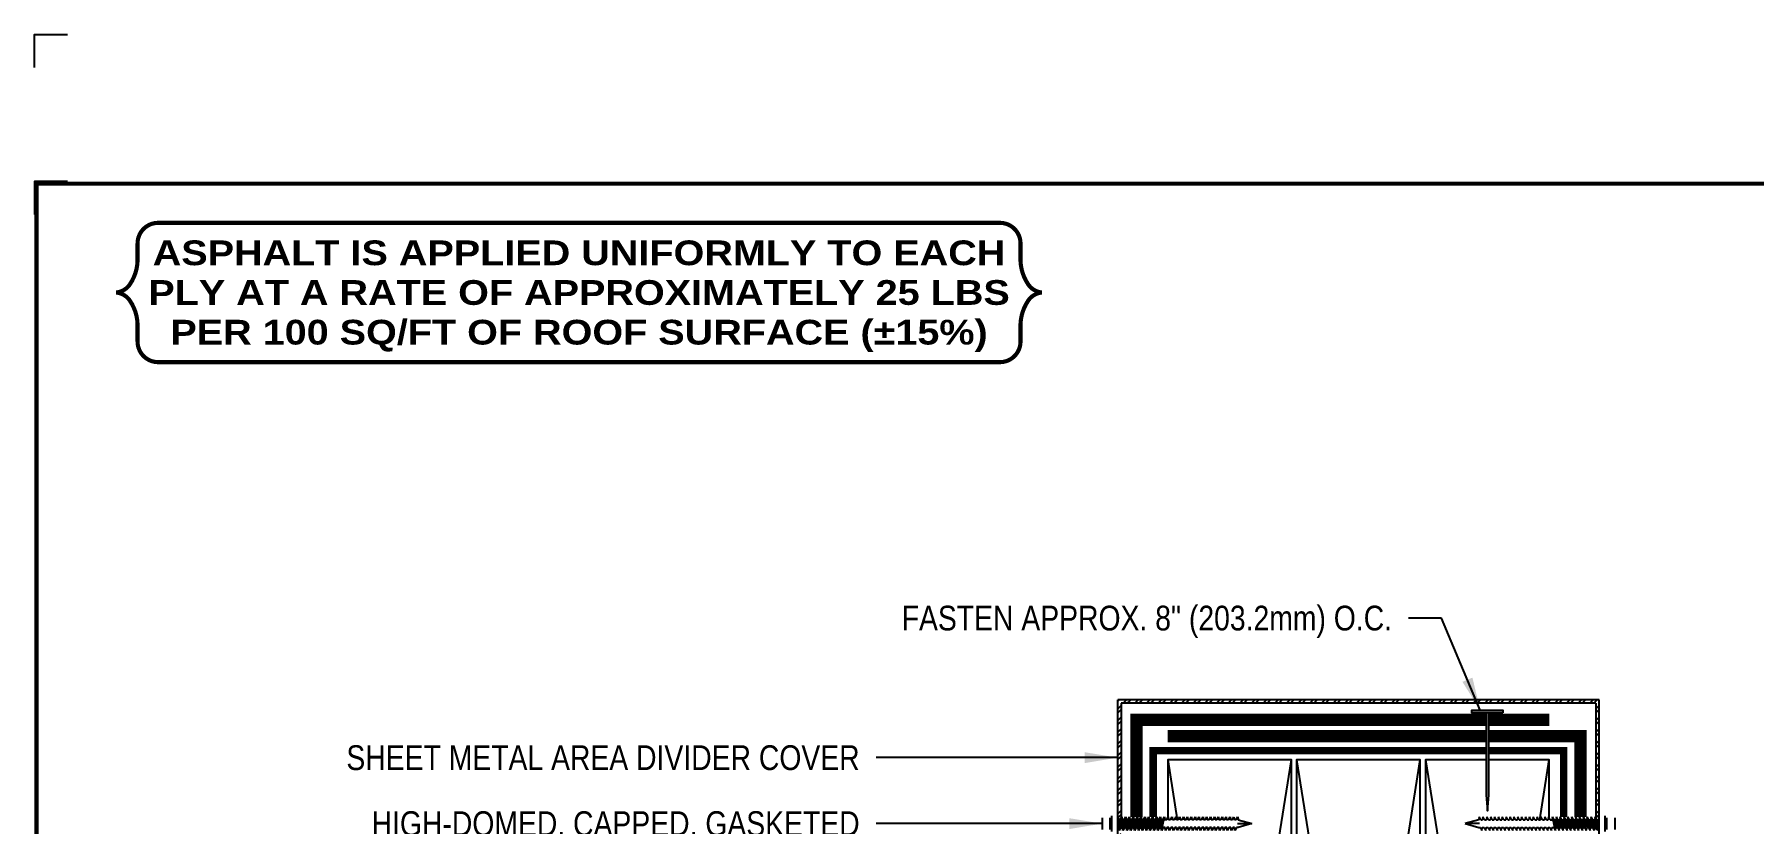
# Model space of a CAD drawing. Header units: inches. Extents: x -556 to -536, y -151 to -134.3.
# Drawn here: x -556 to -542.97, y -140.26 to -134.28 of the extents above; entities that cross this region are included whole.
import ezdxf
from ezdxf.enums import TextEntityAlignment as Align

# ---------------------------------------------------------------- set-up
doc = ezdxf.new("R2010")
doc.units = ezdxf.units.IN
doc.header["$MEASUREMENT"] = 0
doc.layers.get('0').update_dxf_attribs({"linetype": 'CONTINUOUS'})
doc.layers.get('DEFPOINTS').update_dxf_attribs({"linetype": 'CONTINUOUS'})
for name, color, linetype in [('FSBP-ACCESSORY-FIRESTONE', 7, 'CONTINUOUS'), ('FSBP-ACCESSORY-OTHER', 7, 'CONTINUOUS'), ('FSBP-ANNO-LABEL', 7, 'CONTINUOUS'), ('FSBP-ANNO-NOTE', 7, 'CONTINUOUS'), ('FSBP-MEMBRANE', 7, 'CONTINUOUS'), ('FSBP-TTLB-BORDER', 7, 'CONTINUOUS'), ('FSBP-TTLB-TEXT', 7, 'CONTINUOUS'), ('FSBP-WOOD', 7, 'CONTINUOUS')]:
    doc.layers.add(name, color=color, linetype=linetype)
doc.styles.add('ARIAL', font='ARIAL.TTF')
doc.styles.add('ARIAL_BOLD', font='ariblk.TTF')
doc.styles.add('ARIAL_NAR', font='ARIALN.TTF')
doc.dimstyles.new('FSBP-LEADER', dxfattribs={"dimtxt": 0.1875, "dimasz": 0.25, "dimexe": 0.0625, "dimexo": 0.125, "dimgap": 0.125, "dimtad": 0, "dimtih": 1, "dimtoh": 1, "dimdec": 4, "dimzin": 0, "dimdsep": 46, "dimlunit": 4, "dimtxsty": 'ARIAL_NAR', "dimcen": 0.09375, "dimclrd": 256, "dimclre": 256, "dimclrt": 256, "dimadec": 0, "dimazin": 0, "dimtfac": 1, "dimtdec": 4, "dimtofl": 0, "dimtmove": 0, "dimatfit": 3, "dimfxl": 0, "dimtolj": 1, "dimtzin": 0, "dimlwd": -1, "dimlwe": -1, "dimarcsym": 0})

# ---------------------------------------------------------------- blocks, each defined once
blk = doc.blocks.new('FSBP_AG_FASTENER_2')
at = {"layer": 'FSBP-ACCESSORY-FIRESTONE'}
for p, q in [((0.1640625, 0.046875), (0, 0)), ((0, 0), (0.1640625, -0.046875)), ((0.1683085583788397, 0.08203125), (0.1640625, 0.046875)), ((0.1875, 0.046875), (0.1683085583788397, 0.08203125)), ((0.1875, 0.046875), (0.2109375, 0.046875)), ((0.2151835583788397, 0.08203125), (0.2109375, 0.046875)), ((0.234375, 0.046875), (0.2151835583788397, 0.08203125)), ((0.234375, 0.046875), (0.2578125, 0.046875)), ((0.2620585583788397, 0.08203125), (0.2578125, 0.046875)), ((0.28125, 0.046875), (0.2620585583788397, 0.08203125)), ((0.28125, 0.046875), (0.3046875, 0.046875)), ((0.3089335583788397, 0.08203125), (0.3046875, 0.046875)), ((0.328125, 0.046875), (0.3089335583788397, 0.08203125)), ((0.328125, 0.046875), (0.3515625, 0.046875)), ((0.3558085583788397, 0.08203125), (0.3515625, 0.046875)), ((0.375, 0.046875), (0.3558085583788397, 0.08203125)), ((0.375, 0.046875), (0.3984375, 0.046875)), ((0.4026835583788397, 0.08203125), (0.3984375, 0.046875)), ((0.421875, 0.046875), (0.4026835583788397, 0.08203125)), ((0.421875, 0.046875), (0.4453125, 0.046875)), ((0.4495585583788397, 0.08203125), (0.4453125, 0.046875)), ((0.46875, 0.046875), (0.4495585583788397, 0.08203125)), ((0.46875, 0.046875), (0.4921875, 0.046875)), ((0.4964335583788397, 0.08203125), (0.4921875, 0.046875)), ((0.515625, 0.046875), (0.4964335583788397, 0.08203125)), ((0.515625, 0.046875), (0.5390625, 0.046875)), ((0.5433085583788397, 0.08203125), (0.5390625, 0.046875)), ((0.5625, 0.046875), (0.5433085583788397, 0.08203125)), ((0.5625, 0.046875), (0.5859375, 0.046875)), ((0.5901835583788397, 0.08203125), (0.5859375, 0.046875)), ((0.609375, 0.046875), (0.5901835583788397, 0.08203125)), ((0.609375, 0.046875), (0.6328125, 0.046875)), ((0.6370585583788397, 0.08203125), (0.6328125, 0.046875)), ((0.65625, 0.046875), (0.6370585583788397, 0.08203125)), ((0.65625, 0.046875), (0.6796875, 0.046875)), ((0.6839335583788397, 0.08203125), (0.6796875, 0.046875)), ((0.703125, 0.046875), (0.6839335583788397, 0.08203125)), ((0.703125, 0.046875), (0.7265625, 0.046875)), ((0.7308085583788397, 0.08203125), (0.7265625, 0.046875)), ((0.75, 0.046875), (0.7308085583788397, 0.08203125)), ((0.75, 0.046875), (0.7734375, 0.046875)), ((0.7776835583788397, 0.08203125), (0.7734375, 0.046875)), ((0.796875, 0.046875), (0.7776835583788397, 0.08203125)), ((0.796875, 0.046875), (0.8203125, 0.046875)), ((0.8245585583788397, 0.08203125), (0.8203125, 0.046875)), ((0.84375, 0.046875), (0.8245585583788397, 0.08203125)), ((0.84375, 0.046875), (0.8671875, 0.046875)), ((0.8714335583788397, 0.08203125), (0.8671875, 0.046875)), ((0.890625, 0.046875), (0.8714335583788397, 0.08203125)), ((0.890625, 0.046875), (0.9140625, 0.046875)), ((0.9183085583788397, 0.08203125), (0.9140625, 0.046875)), ((0.9375, 0.046875), (0.9183085583788397, 0.08203125)), ((0.9375, 0.046875), (0.9609375, 0.046875)), ((0.9651835583788397, 0.08203125), (0.9609375, 0.046875)), ((0.984375, 0.046875), (0.9651835583788397, 0.08203125)), ((0.984375, 0.046875), (1.0078125, 0.046875)), ((1.01205855837884, 0.08203125), (1.0078125, 0.046875)), ((1.03125, 0.046875), (1.01205855837884, 0.08203125)), ((1.03125, 0.046875), (1.0546875, 0.046875)), ((1.05893355837884, 0.08203125), (1.0546875, 0.046875)), ((1.093806119277815, -0.08203125), (1.05893355837884, 0.08203125)), ((1.078125, 0.046875), (1.05893355837884, 0.08203125)), ((1.078125, 0.046875), (1.05893355837884, 0.08203125)), ((1.098052177656541, -0.046875), (1.078125, 0.046875)), ((1.098052177656541, -0.046875), (1.078125, 0.046875)), ((1.078125, 0.046875), (1.1015625, 0.046875)), ((1.078125, 0.046875), (1.1015625, 0.046875)), ((1.10580855837884, 0.08203125), (1.1015625, 0.046875)), ((1.121489677656541, -0.046875), (1.1015625, 0.046875)), ((1.121489677656541, -0.046875), (1.1015625, 0.046875)), ((1.140681119277815, -0.08203125), (1.10580855837884, 0.08203125)), ((1.125, 0.046875), (1.10580855837884, 0.08203125)), ((1.125, 0.046875), (1.10580855837884, 0.08203125)), ((1.144927177656541, -0.046875), (1.125, 0.046875)), ((1.144927177656541, -0.046875), (1.125, 0.046875)), ((1.125, 0.046875), (1.1484375, 0.046875)), ((1.125, 0.046875), (1.1484375, 0.046875)), ((1.15268355837884, 0.08203125), (1.1484375, 0.046875)), ((1.168364677656541, -0.046875), (1.1484375, 0.046875)), ((1.168364677656541, -0.046875), (1.1484375, 0.046875)), ((1.187556119277815, -0.08203125), (1.15268355837884, 0.08203125)), ((1.171875, 0.046875), (1.15268355837884, 0.08203125)), ((1.171875, 0.046875), (1.15268355837884, 0.08203125)), ((1.191802177656541, -0.046875), (1.171875, 0.046875)), ((1.191802177656541, -0.046875), (1.171875, 0.046875)), ((1.171875, 0.046875), (1.1953125, 0.046875)), ((1.171875, 0.046875), (1.1953125, 0.046875)), ((1.19955855837884, 0.08203125), (1.1953125, 0.046875)), ((1.215239677656541, -0.046875), (1.1953125, 0.046875)), ((1.215239677656541, -0.046875), (1.1953125, 0.046875)), ((1.234431119277815, -0.08203125), (1.19955855837884, 0.08203125)), ((1.21875, 0.046875), (1.19955855837884, 0.08203125)), ((1.21875, 0.046875), (1.19955855837884, 0.08203125)), ((1.238677177656541, -0.046875), (1.21875, 0.046875)), ((1.238677177656541, -0.046875), (1.21875, 0.046875)), ((1.21875, 0.046875), (1.2421875, 0.046875)), ((1.21875, 0.046875), (1.2421875, 0.046875)), ((1.24643355837884, 0.08203125), (1.2421875, 0.046875)), ((1.262114677656541, -0.046875), (1.2421875, 0.046875)), ((1.262114677656541, -0.046875), (1.2421875, 0.046875)), ((1.281306119277815, -0.08203125), (1.24643355837884, 0.08203125)), ((1.265625, 0.046875), (1.24643355837884, 0.08203125)), ((1.265625, 0.046875), (1.24643355837884, 0.08203125)), ((1.285552177656541, -0.046875), (1.265625, 0.046875)), ((1.285552177656541, -0.046875), (1.265625, 0.046875)), ((1.265625, 0.046875), (1.2890625, 0.046875)), ((1.265625, 0.046875), (1.2890625, 0.046875)), ((1.29330855837884, 0.08203125), (1.2890625, 0.046875)), ((1.308989677656541, -0.046875), (1.2890625, 0.046875)), ((1.308989677656541, -0.046875), (1.2890625, 0.046875)), ((1.328181119277815, -0.08203125), (1.29330855837884, 0.08203125)), ((1.3125, 0.046875), (1.29330855837884, 0.08203125)), ((1.3125, 0.046875), (1.29330855837884, 0.08203125)), ((1.332427177656541, -0.046875), (1.3125, 0.046875)), ((1.332427177656541, -0.046875), (1.3125, 0.046875)), ((1.3125, 0.046875), (1.3359375, 0.046875)), ((1.3125, 0.046875), (1.3359375, 0.046875)), ((1.34018355837884, 0.08203125), (1.3359375, 0.046875)), ((1.355864677656541, -0.046875), (1.3359375, 0.046875)), ((1.355864677656541, -0.046875), (1.3359375, 0.046875)), ((1.375056119277815, -0.08203125), (1.34018355837884, 0.08203125)), ((1.359375, 0.046875), (1.34018355837884, 0.08203125)), ((1.359375, 0.046875), (1.34018355837884, 0.08203125)), ((1.379302177656541, -0.046875), (1.359375, 0.046875)), ((1.379302177656541, -0.046875), (1.359375, 0.046875)), ((1.359375, 0.046875), (1.3828125, 0.046875)), ((1.359375, 0.046875), (1.3828125, 0.046875)), ((1.38705855837884, 0.08203125), (1.3828125, 0.046875)), ((1.402739677656541, -0.046875), (1.3828125, 0.046875)), ((1.402739677656541, -0.046875), (1.3828125, 0.046875)), ((1.421931119277815, -0.08203125), (1.38705855837884, 0.08203125)), ((1.40625, 0.046875), (1.38705855837884, 0.08203125)), ((1.40625, 0.046875), (1.38705855837884, 0.08203125)), ((1.426177177656541, -0.046875), (1.40625, 0.046875)), ((1.426177177656541, -0.046875), (1.40625, 0.046875)), ((1.40625, 0.046875), (1.4296875, 0.046875)), ((1.40625, 0.046875), (1.4296875, 0.046875)), ((1.43393355837884, 0.08203125), (1.4296875, 0.046875)), ((1.449614677656541, -0.046875), (1.4296875, 0.046875)), ((1.449614677656541, -0.046875), (1.4296875, 0.046875)), ((1.468806119277815, -0.08203125), (1.43393355837884, 0.08203125)), ((1.453125, 0.046875), (1.43393355837884, 0.08203125)), ((1.453125, 0.046875), (1.43393355837884, 0.08203125)), ((1.473052177656541, -0.046875), (1.453125, 0.046875)), ((1.473052177656541, -0.046875), (1.453125, 0.046875)), ((1.453125, 0.046875), (1.4765625, 0.046875)), ((1.453125, 0.046875), (1.4765625, 0.046875)), ((1.48080855837884, 0.08203125), (1.4765625, 0.046875)), ((1.496489677656541, -0.046875), (1.4765625, 0.046875)), ((1.496489677656541, -0.046875), (1.4765625, 0.046875)), ((1.515681119277815, -0.08203125), (1.48080855837884, 0.08203125)), ((1.5, 0.046875), (1.48080855837884, 0.08203125)), ((1.5, 0.046875), (1.48080855837884, 0.08203125)), ((1.519927177656541, -0.046875), (1.5, 0.046875)), ((1.519927177656541, -0.046875), (1.5, 0.046875)), ((1.5, 0.046875), (1.5234375, 0.046875)), ((1.5, 0.046875), (1.5234375, 0.046875)), ((1.52768355837884, 0.08203125), (1.5234375, 0.046875)), ((1.543364677656541, -0.046875), (1.5234375, 0.046875)), ((1.543364677656541, -0.046875), (1.5234375, 0.046875)), ((1.562556119277815, -0.08203125), (1.52768355837884, 0.08203125)), ((1.546875, 0.046875), (1.52768355837884, 0.08203125)), ((1.546875, 0.046875), (1.52768355837884, 0.08203125)), ((1.566802177656541, -0.046875), (1.546875, 0.046875)), ((1.566802177656541, -0.046875), (1.546875, 0.046875)), ((1.546875, 0.046875), (1.5703125, 0.046875)), ((1.546875, 0.046875), (1.5703125, 0.046875)), ((1.57455855837884, 0.08203125), (1.5703125, 0.046875)), ((1.590239677656541, -0.046875), (1.5703125, 0.046875)), ((1.590239677656541, -0.046875), (1.5703125, 0.046875)), ((1.609431119277815, -0.08203125), (1.57455855837884, 0.08203125)), ((1.59375, 0.046875), (1.57455855837884, 0.08203125)), ((1.59375, 0.046875), (1.57455855837884, 0.08203125)), ((1.613677177656541, -0.046875), (1.59375, 0.046875)), ((1.613677177656541, -0.046875), (1.59375, 0.046875)), ((1.59375, 0.046875), (1.6171875, 0.046875)), ((1.59375, 0.046875), (1.6171875, 0.046875)), ((1.62143355837884, 0.08203125), (1.6171875, 0.046875)), ((1.62143355837884, 0.08203125), (1.6171875, 0.046875)), ((1.625, 0.01012007726967568), (1.6171875, 0.046875)), ((1.625, 0.06525246136538954), (1.62143355837884, 0.08203125)), ((1.625, 0.06525246136538954), (1.62143355837884, 0.08203125)), ((1.625, 0.07549798815762188), (1.62143355837884, 0.08203125)), ((1.625, 0.07549798815762188), (1.62143355837884, 0.08203125)), ((0.1640625, -0.046875), (0.1839896776565411, -0.046875)), ((0.1839896776565411, -0.046875), (0.203181119277815, -0.08203125)), ((0.203181119277815, -0.08203125), (0.2074271776565411, -0.046875)), ((0.2074271776565411, -0.046875), (0.2308646776565411, -0.046875)), ((0.2308646776565411, -0.046875), (0.250056119277815, -0.08203125)), ((0.250056119277815, -0.08203125), (0.2543021776565411, -0.04687499999994316)), ((0.2543021776565411, -0.04687499999994316), (0.2777396776565411, -0.046875)), ((0.2777396776565411, -0.046875), (0.296931119277815, -0.08203125)), ((0.296931119277815, -0.08203125), (0.3011771776565411, -0.04687499999994316)), ((0.3011771776565411, -0.04687499999994316), (0.3246146776565411, -0.046875)), ((0.3246146776565411, -0.046875), (0.343806119277815, -0.08203125)), ((0.343806119277815, -0.08203125), (0.3480521776565411, -0.046875)), ((0.3480521776565411, -0.046875), (0.3714896776565411, -0.046875)), ((0.3714896776565411, -0.046875), (0.390681119277815, -0.08203125)), ((0.390681119277815, -0.08203125), (0.3949271776565411, -0.046875)), ((0.3949271776565411, -0.046875), (0.4183646776565411, -0.046875)), ((0.4183646776565411, -0.046875), (0.437556119277815, -0.08203125)), ((0.437556119277815, -0.08203125), (0.4418021776566547, -0.046875)), ((0.4418021776566547, -0.046875), (0.4652396776565411, -0.046875)), ((0.4652396776565411, -0.046875), (0.484431119277815, -0.08203125)), ((0.484431119277815, -0.08203125), (0.4886771776565411, -0.046875)), ((0.4886771776565411, -0.046875), (0.5121146776565411, -0.046875)), ((0.5121146776565411, -0.046875), (0.531306119277815, -0.08203125)), ((0.531306119277815, -0.08203125), (0.5355521776565411, -0.04687499999994316)), ((0.5355521776565411, -0.04687499999994316), (0.5589896776565411, -0.046875)), ((0.5589896776565411, -0.046875), (0.578181119277815, -0.08203125)), ((0.578181119277815, -0.08203125), (0.5824271776565411, -0.04687499999994316)), ((0.5824271776565411, -0.04687499999994316), (0.6058646776565411, -0.046875)), ((0.6058646776565411, -0.046875), (0.625056119277815, -0.08203125)), ((0.625056119277815, -0.08203125), (0.6293021776565411, -0.04687499999994316)), ((0.6293021776565411, -0.04687499999994316), (0.6527396776565411, -0.046875)), ((0.6527396776565411, -0.046875), (0.671931119277815, -0.08203125)), ((0.671931119277815, -0.08203125), (0.6761771776566547, -0.04687499999994316)), ((0.6761771776566547, -0.04687499999994316), (0.6996146776565411, -0.046875)), ((0.6996146776565411, -0.046875), (0.718806119277815, -0.08203125)), ((0.718806119277815, -0.08203125), (0.7230521776566547, -0.046875)), ((0.7230521776566547, -0.046875), (0.7464896776565411, -0.046875)), ((0.7464896776565411, -0.046875), (0.765681119277815, -0.08203125)), ((0.765681119277815, -0.08203125), (0.7699271776565411, -0.046875)), ((0.7699271776565411, -0.046875), (0.7933646776565411, -0.046875)), ((0.7933646776565411, -0.046875), (0.812556119277815, -0.08203125)), ((0.812556119277815, -0.08203125), (0.8168021776565411, -0.04687499999994316)), ((0.8168021776565411, -0.04687499999994316), (0.8402396776565411, -0.046875)), ((0.8402396776565411, -0.046875), (0.859431119277815, -0.08203125)), ((0.859431119277815, -0.08203125), (0.8636771776565411, -0.04687499999994316)), ((0.8636771776565411, -0.04687499999994316), (0.8871146776565411, -0.046875)), ((0.8871146776565411, -0.046875), (0.906306119277815, -0.08203125)), ((0.906306119277815, -0.08203125), (0.9105521776565411, -0.046875)), ((0.9105521776565411, -0.046875), (0.9339896776565411, -0.046875)), ((0.9339896776565411, -0.046875), (0.953181119277815, -0.08203125)), ((0.953181119277815, -0.08203125), (0.9574271776565411, -0.046875)), ((0.9574271776565411, -0.046875), (0.9808646776565411, -0.046875)), ((0.9808646776565411, -0.046875), (1.000056119277815, -0.08203125)), ((1.000056119277815, -0.08203125), (1.004302177656541, -0.046875)), ((1.004302177656541, -0.046875), (1.027739677656541, -0.046875)), ((1.027739677656541, -0.046875), (1.046931119277815, -0.08203125)), ((1.046931119277815, -0.08203125), (1.051177177656541, -0.046875)), ((1.051177177656541, -0.046875), (1.074614677656541, -0.046875)), ((1.074614677656541, -0.046875), (1.093806119277815, -0.08203125)), ((1.093806119277815, -0.08203125), (1.098052177656541, -0.046875)), ((1.093806119277815, -0.08203125), (1.098052177656541, -0.046875)), ((1.098052177656541, -0.046875), (1.121489677656541, -0.046875)), ((1.098052177656541, -0.046875), (1.121489677656541, -0.046875)), ((1.121489677656541, -0.046875), (1.140681119277815, -0.08203125)), ((1.140681119277815, -0.08203125), (1.144927177656541, -0.046875)), ((1.140681119277815, -0.08203125), (1.144927177656541, -0.046875)), ((1.144927177656541, -0.046875), (1.168364677656541, -0.046875)), ((1.144927177656541, -0.046875), (1.168364677656541, -0.046875)), ((1.168364677656541, -0.046875), (1.187556119277815, -0.08203125)), ((1.187556119277815, -0.08203125), (1.191802177656541, -0.046875)), ((1.187556119277815, -0.08203125), (1.191802177656541, -0.046875)), ((1.191802177656541, -0.046875), (1.215239677656541, -0.046875)), ((1.191802177656541, -0.046875), (1.215239677656541, -0.046875)), ((1.215239677656541, -0.046875), (1.234431119277815, -0.08203125)), ((1.234431119277815, -0.08203125), (1.238677177656541, -0.046875)), ((1.234431119277815, -0.08203125), (1.238677177656541, -0.046875)), ((1.238677177656541, -0.046875), (1.262114677656541, -0.046875)), ((1.238677177656541, -0.046875), (1.262114677656541, -0.046875)), ((1.262114677656541, -0.046875), (1.281306119277815, -0.08203125)), ((1.281306119277815, -0.08203125), (1.285552177656541, -0.046875)), ((1.281306119277815, -0.08203125), (1.285552177656541, -0.046875)), ((1.285552177656541, -0.046875), (1.308989677656541, -0.046875)), ((1.285552177656541, -0.046875), (1.308989677656541, -0.046875)), ((1.308989677656541, -0.046875), (1.328181119277815, -0.08203125)), ((1.328181119277815, -0.08203125), (1.332427177656541, -0.046875)), ((1.328181119277815, -0.08203125), (1.332427177656541, -0.046875)), ((1.332427177656541, -0.046875), (1.355864677656541, -0.046875)), ((1.332427177656541, -0.046875), (1.355864677656541, -0.046875)), ((1.355864677656541, -0.046875), (1.375056119277815, -0.08203125)), ((1.375056119277815, -0.08203125), (1.379302177656541, -0.046875)), ((1.375056119277815, -0.08203125), (1.379302177656541, -0.046875)), ((1.379302177656541, -0.046875), (1.402739677656541, -0.046875)), ((1.379302177656541, -0.046875), (1.402739677656541, -0.046875)), ((1.402739677656541, -0.046875), (1.421931119277815, -0.08203125)), ((1.421931119277815, -0.08203125), (1.426177177656541, -0.046875)), ((1.421931119277815, -0.08203125), (1.426177177656541, -0.046875)), ((1.426177177656541, -0.046875), (1.449614677656541, -0.046875)), ((1.426177177656541, -0.046875), (1.449614677656541, -0.046875)), ((1.449614677656541, -0.046875), (1.468806119277815, -0.08203125)), ((1.468806119277815, -0.08203125), (1.473052177656541, -0.046875)), ((1.468806119277815, -0.08203125), (1.473052177656541, -0.046875)), ((1.473052177656541, -0.046875), (1.496489677656541, -0.046875)), ((1.473052177656541, -0.046875), (1.496489677656541, -0.046875)), ((1.496489677656541, -0.046875), (1.515681119277815, -0.08203125)), ((1.515681119277815, -0.08203125), (1.519927177656541, -0.046875)), ((1.515681119277815, -0.08203125), (1.519927177656541, -0.046875)), ((1.519927177656541, -0.046875), (1.543364677656541, -0.046875)), ((1.519927177656541, -0.046875), (1.543364677656541, -0.046875)), ((1.543364677656541, -0.046875), (1.562556119277815, -0.08203125)), ((1.562556119277815, -0.08203125), (1.566802177656541, -0.046875)), ((1.562556119277815, -0.08203125), (1.566802177656541, -0.046875)), ((1.566802177656541, -0.046875), (1.590239677656541, -0.046875)), ((1.566802177656541, -0.046875), (1.590239677656541, -0.046875)), ((1.590239677656541, -0.046875), (1.609431119277815, -0.08203125)), ((1.609431119277815, -0.08203125), (1.613677177656541, -0.046875)), ((1.609431119277815, -0.08203125), (1.613677177656541, -0.046875)), ((1.613677177656541, -0.046875), (1.625, -0.046875)), ((1.613677177656541, -0.046875), (1.625, -0.046875))]:
    blk.add_line(p, q, dxfattribs=at)
for points in [[(0.1740260888283274, 0), (0, 0)], [(1.6953125, -0.09375), (1.6953125, 0.09375)], [(1.71875, -0.0703125), (1.71875, 0.0703125)], [(1.8125, 0.0703125), (1.8125, -0.0703125)]]:
    blk.add_lwpolyline(points, dxfattribs=at)
blk = doc.blocks.new('TTLB-ASPHALT_1')
at = {"layer": 'DEFPOINTS', "linetype": 'Continuous', "ltscale": 1.75}
blk.add_lwpolyline([(-0.015625, 13.88083333333333), (-0.015625, 14.13083333333333), (0.234375, 14.13083333333333)], dxfattribs=at)
at = {"layer": 'DEFPOINTS', "color": 1}
blk.add_lwpolyline([(0.234375, 13.015625), (-0.015625, 13.015625), (-0.015625, 12.765625)], dxfattribs=at)
at = {"layer": 'FSBP-TTLB-BORDER', "const_width": 0.03125}
blk.add_lwpolyline([(20, 0), (20, 13), (0, 13), (0, 0)], dxfattribs=at)
at = {"layer": 'FSBP-TTLB-TEXT'}
for tag, height, style, p in [('DETAIL_DESCP_LINE_1', 0.21875, 'ARIAL_BOLD', (9.832748116198076, -0.375)), ('ISSUE_REV_DATE', 0.21875, 'ARIAL', (15.84069633627263, -0.7282559425942452)), ('DETAIL_NUMBER', 0.4375, 'ARIAL', (18.42055248367797, -0.8931630692489421))]:
    blk.add_attdef(tag, text='', height=height, dxfattribs=dict(at, style=style)).set_placement(p, align=Align.MIDDLE_CENTER)
at = {"layer": 'FSBP-TTLB-TEXT', "style": 'ARIAL'}
blk.add_attdef('ACCPT_SYSTEMS', text='', height=0.21875, dxfattribs=at).set_placement((11.49438170418193, -1.125), align=Align.MIDDLE_LEFT)

msp = doc.modelspace()

# ---------------------------------------------------------------- hatches: boundary and pattern name
at = {"layer": 'FSBP-ACCESSORY-OTHER'}
h = msp.add_hatch(dxfattribs=at)
h.set_pattern_fill('STEEL', color=256, scale=0.5, style=0)
h.set_pattern_definition([(45, (-628.8636679342544, 63.40356464149292), (-0.04419417382415922, 0.04419417382415922), []), (45, (-628.8636679342544, 63.43481464149292), (-0.04419417382415922, 0.04419417382415922), [])])
h.paths.add_polyline_path([(-544.1384460630625, -139.3254474935359), (-547.7875565839414, -139.3254474935355), (-547.7875565839415, -140.2157612509373), (-547.7853275579282, -140.2116779622858), (-547.7826737714414, -140.2336506185358), (-547.7680253339414, -140.2336506185358), (-547.7618981039268, -140.2224263220783), (-547.7618981039269, -139.3511059735504), (-544.1641045430769, -139.3511059735503), (-544.164104543077, -140.2224263220783), (-544.1579773130624, -140.2336506185358), (-544.1433288755624, -140.2336506185358), (-544.1406750890756, -140.2116779622858), (-544.1384460630624, -140.2157612509373), (-544.1384460630624, -140.1237873372858)])
h.paths.add_polyline_path([(-547.7618981039268, -140.2922443685358), (-547.7658313824768, -140.2922443685358), (-547.7778260334901, -140.3142170247858), (-547.7804798199768, -140.2922443685358), (-547.7875565839414, -140.2922443685358), (-547.7875565839414, -140.4021076497858), (-547.7875565839415, -140.582799330171), (-547.894413377142, -140.6896561233713, 1), (-547.8281221164057, -140.7559473841076), (-547.7121124101174, -140.6399376778192), (-547.7342094970293, -140.6178405909072), (-547.8502192033177, -140.7338502971955, -1), (-547.8723162902298, -140.7117532102835), (-547.7618981039267, -140.6013350239802)])
h.paths.add_polyline_path([(-544.1384460630624, -140.2922443685358), (-544.1455228270271, -140.2922443685358), (-544.1481766135138, -140.3142170247859), (-544.1601712645271, -140.2922443685358), (-544.1641045430771, -140.2922443685358), (-544.1641045430771, -140.6013350239803), (-544.0536863567739, -140.7117532102835, -1), (-544.0757834436861, -140.7338502971955), (-544.1917931499745, -140.6178405909071), (-544.2138902368865, -140.6399376778192), (-544.0978805305981, -140.7559473841076, 1), (-544.0315892698618, -140.6896561233713), (-544.1384460630624, -140.5827993301709)])

# ---------------------------------------------------------------- linework, layer by layer
at = {"layer": 'FSBP-ACCESSORY-OTHER', "linetype": 'Continuous'}
for p, q in [((-544.1384460630625, -139.3254474935358), (-547.7875565839414, -139.3254474935355)), ((-547.7875565839415, -140.5827993301709), (-547.7875565839414, -139.3254474935355)), ((-544.1641045430769, -139.3511059735503), (-547.7618981039269, -139.3511059735504)), ((-547.7618981039269, -139.3511059735504), (-547.7618981039268, -140.2224263220783))]:
    msp.add_line(p, q, dxfattribs=at)
at = {"layer": 'FSBP-ACCESSORY-OTHER'}
for p, q in [((-544.1641045430769, -139.3511059735503), (-544.164104543077, -140.2224263220783)), ((-544.1384460630622, -140.5827993301709), (-544.1384460630625, -139.3254474935358))]:
    msp.add_line(p, q, dxfattribs=at)
msp.add_lwpolyline([(-544.868401418077, -139.4223666885165), (-545.102776418077, -139.4223666885165), (-545.102776418077, -139.4028354385165), (-544.868401418077, -139.4028354385165)], close=True, dxfattribs=at)
msp.add_lwpolyline([(-544.995354543077, -139.4223666885165), (-544.995354543077, -140.0473666885165), (-544.985588918077, -140.1668314228396), (-544.975823293077, -140.0473666885165), (-544.975823293077, -139.4223666885165)], dxfattribs=at)
at = {"layer": 'FSBP-ANNO-NOTE', "const_width": 0.03125}
msp.add_lwpolyline([(-555.2164663704126, -135.9980177429556), (-555.2164663704126, -135.8657317119728, -0.414213562373095), (-555.0602163704126, -135.7094817119728), (-548.6807112918277, -135.7094817119728, -0.414213562373095), (-548.5244612918277, -135.8657317119728), (-548.5244612918277, -135.9980177429556, 0.1409083258157955), (-548.4660136656403, -136.1761587930586, 0.2244532195272858), (-548.3619502479273, -136.2374398331554, 0.2244532195272858), (-548.4660136656403, -136.2987208732522, 0.1409083258157939), (-548.5244612918277, -136.4768619233552), (-548.5244612918277, -136.6091479543381, -0.414213562373095), (-548.6807112918277, -136.7653979543381), (-555.0602163704126, -136.7653979543381, -0.414213562373095), (-555.2164663704126, -136.6091479543381), (-555.2164663704126, -136.4768619233552, 0.1409083258157955), (-555.2749139966, -136.2987208732522, 0.2244532195272858), (-555.378977414313, -136.2374398331554, 0.2244532195272858), (-555.2749139966, -136.1761587930586, 0.1409083258157939)], format="xyb", close=True, dxfattribs=at)
msp.add_lwpolyline([(-555.2164663704126, -135.9980177429556), (-555.2164663704126, -135.8657317119728, -0.414213562373095), (-555.0602163704126, -135.7094817119728), (-548.6807112918277, -135.7094817119728, -0.414213562373095), (-548.5244612918277, -135.8657317119728), (-548.5244612918277, -135.9980177429556, 0.1409083258157955), (-548.4660136656403, -136.1761587930586, 0.2244532195272858), (-548.3619502479273, -136.2374398331554, 0.2244532195272858), (-548.4660136656403, -136.2987208732522, 0.1409083258157939), (-548.5244612918277, -136.4768619233552), (-548.5244612918277, -136.6091479543381, -0.414213562373095), (-548.6807112918277, -136.7653979543381), (-555.0602163704126, -136.7653979543381, -0.414213562373095), (-555.2164663704126, -136.6091479543381), (-555.2164663704126, -136.4768619233552, 0.1409083258157955), (-555.2749139966, -136.2987208732522, 0.2244532195272858), (-555.378977414313, -136.2374398331554, 0.2244532195272858), (-555.2749139966, -136.1761587930586, 0.1409083258157939)], format="xyb", close=True, dxfattribs=at)
at = {"layer": 'FSBP-MEMBRANE'}
for points, const_width in [([(-544.995354543077, -139.4755969913288), (-547.6447106039267, -139.4755969913288), (-547.6447106039267, -140.2116779622858)], 0.09375), ([(-547.4091637289267, -139.6000880091077), (-544.995354543077, -139.6000880091077)], 0.09375), ([(-544.516838918077, -139.4755969913288), (-544.975823293077, -139.4755969913288)], 0.09375), ([(-544.975823293077, -139.6000880091077), (-544.2812920430771, -139.6000880091077), (-544.2812920430772, -140.2116779622858)], 0.09375), ([(-547.5189293539268, -140.2116779622858), (-547.5189293539268, -139.7099285789312), (-544.995354543077, -139.7099285789312)], 0.05624999999999999), ([(-544.975823293077, -139.7099285789312), (-544.4070732930771, -139.7099285789312), (-544.4070732930771, -140.2116779622858)], 0.05624999999999999)]:
    msp.add_lwpolyline(points, dxfattribs=dict(at, const_width=const_width))
at = {"layer": 'FSBP-WOOD', "linetype": 'Continuous'}
for p, q in [((-547.4091637289267, -139.7793848841077), (-547.3374375603328, -140.2336506185358)), ((-547.4091637289267, -145.7168848841077), (-546.4716637289267, -139.7793848841077)), ((-546.4317513235019, -139.7793848841076), (-545.4942513235019, -145.7168848841076)), ((-546.4317513235019, -145.7168848841076), (-545.4942513235019, -139.7793848841076)), ((-545.454338918077, -139.7793848841076), (-544.516838918077, -145.7168848841076)), ((-544.588565086671, -140.2336506185358), (-544.516838918077, -139.7793848841076))]:
    msp.add_line(p, q, dxfattribs=at)
for points in [[(-547.4091637289267, -145.7168848841077), (-547.4091637289267, -145.7168848841077), (-546.4716637289267, -145.7168848841077), (-546.4716637289267, -139.7793848841077), (-547.4091637289267, -139.7793848841077), (-547.4091637289267, -139.7793848841077), (-547.4091637289267, -140.2202795979665)], [(-546.4317513235019, -145.7168848841076), (-546.4317513235019, -145.7168848841076), (-545.4942513235019, -145.7168848841076), (-545.4942513235019, -139.7793848841076), (-546.4317513235019, -139.7793848841076), (-546.4317513235019, -139.7793848841076), (-546.4317513235019, -145.7168848841076)], [(-544.995354543077, -139.7793848841076), (-545.454338918077, -139.7793848841076), (-545.454338918077, -139.7793848841076), (-545.454338918077, -145.7168848841076)], [(-544.516838918077, -140.2202795979665), (-544.516838918077, -139.7793848841076), (-544.975823293077, -139.7793848841076)]]:
    msp.add_lwpolyline(points, dxfattribs=at)

# ---------------------------------------------------------------- block references
msp.add_blockref('TTLB-ASPHALT_1', (-555.9827812163483, -148.411944915022))
at = {"yscale": 0.625, "zscale": 0.625}
for p, xscale in [((-546.7719315839414, -140.2629474935358), -0.625), ((-545.1540710630624, -140.2629474935358), 0.625)]:
    msp.add_blockref('FSBP_AG_FASTENER_2', p, dxfattribs=dict(at, xscale=xscale))

# ---------------------------------------------------------------- texts
at = {"layer": 'FSBP-ANNO-LABEL', "style": 'ARIAL_NAR'}
for s, p in [('FASTEN APPROX. 8" (203.2mm) O.C.', (-545.7086110002191, -138.7049553831349)), ('SHEET METAL AREA DIVIDER COVER', (-549.7437826534514, -139.7629474935358)), ('HIGH-DOMED, CAPPED, GASKETED', (-549.7437826534514, -140.2629474935358))]:
    msp.add_text(s, height=0.1875, dxfattribs=at).set_placement(p, align=Align.MIDDLE_RIGHT)
at = {"layer": 'FSBP-ANNO-NOTE', "style": 'ARIAL_BOLD'}
for s, p in [('ASPHALT IS APPLIED UNIFORMLY TO EACH', (-551.8704638311201, -135.9366585831554)), ('PLY AT A RATE OF APPROXIMATELY 25 LBS', (-551.8704638311201, -136.2374398331554)), ('PER 100 SQ/FT OF ROOF SURFACE (%%p15%)', (-551.8704638311201, -136.5382210831554))]:
    msp.add_text(s, height=0.1875, dxfattribs=at).set_placement(p, align=Align.MIDDLE_CENTER)

# ---------------------------------------------------------------- leaders
at = {"layer": 'FSBP-ANNO-LABEL'}
for points in [[(-545.0403806736501, -139.4028354385165), (-545.3336110002192, -138.7049553831349), (-545.5836110002191, -138.7049553831349)], [(-547.7875565839414, -139.7629474935358), (-549.6187826534514, -139.7629474935358)], [(-547.9047440839414, -140.2629474935358), (-549.6187826534514, -140.2629474935358)]]:
    msp.add_leader(points, dimstyle='FSBP-LEADER', dxfattribs=at)

doc.saveas('drawing.dxf')
